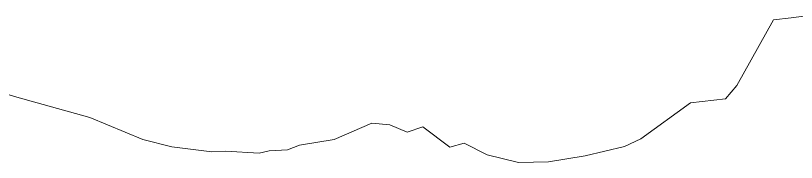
# Model space of a CAD drawing. Header units: metres. Extents: x -207 to 292, y -187 to 169.
# Drawn here: x 55.81 to 94.43, y 88.25 to 95.49 of the extents above; entities that cross this region are included whole.
import ezdxf

# ---------------------------------------------------------------- set-up
doc = ezdxf.new("R2010")
doc.units = ezdxf.units.M
doc.layers.add('C-TOPO-MAJR', color=7, linetype='Continuous', lineweight=35)
doc.layers.add('PR10-ARQ-PL-001-Emplazamiento-C-1_dwg', color=7, linetype='Continuous', lineweight=9, true_color=0x767676)

# ---------------------------------------------------------------- blocks, each defined once
blk = doc.blocks.new('PR10-ARQ-PL-001-Emplazamiento-C-1_dwg-674643-PLANTA EMPLAZAMIENTO ACTUALIZADO')
at = {"layer": 'C-TOPO-MAJR', "color": 1, "lineweight": 9, "true_color": 0xff0000, "flags": 128}
blk.add_lwpolyline([(52.901, 92.351), (55.86, 91.465), (59.475, 90.471), (62.092, 89.384), (63.533, 89.022), (65.514, 88.766), (66.183, 88.795), (67.849, 88.705), (68.356, 88.824), (69.249, 88.868), (69.852, 89.098), (71.564, 89.377), (73.422, 90.179), (74.313, 90.105), (75.171, 89.742), (75.947, 90.01), (77.292, 89.005), (77.997, 89.192), (79.126, 88.615), (80.675, 88.249), (82.169, 88.28), (83.983, 88.574), (85.92, 89.024), (86.73, 89.412), (89.191, 91.182), (90.924, 91.383), (91.49, 92.039), (93.303, 95.293), (94.169, 95.393), (95.036, 95.493)], dxfattribs=at)

msp = doc.modelspace()

# ---------------------------------------------------------------- linework, layer by layer
at = {"layer": 'C-TOPO-MAJR', "color": 1, "lineweight": 9, "true_color": 0xff0000, "flags": 128}
msp.add_lwpolyline([(52.901, 92.351), (55.86, 91.465), (59.475, 90.471), (62.092, 89.384), (63.533, 89.022), (65.514, 88.766), (66.183, 88.795), (67.849, 88.705), (68.356, 88.824), (69.249, 88.868), (69.852, 89.098), (71.564, 89.377), (73.422, 90.179), (74.313, 90.105), (75.171, 89.742), (75.947, 90.01), (77.292, 89.005), (77.997, 89.192), (79.126, 88.615), (80.675, 88.249), (82.169, 88.28), (83.983, 88.574), (85.92, 89.024), (86.73, 89.412), (89.191, 91.182), (90.924, 91.383), (91.49, 92.039), (93.303, 95.293), (94.169, 95.393), (95.036, 95.493)], dxfattribs=at)

# ---------------------------------------------------------------- block references
at = {"layer": 'PR10-ARQ-PL-001-Emplazamiento-C-1_dwg', "color": 7}
msp.add_blockref('PR10-ARQ-PL-001-Emplazamiento-C-1_dwg-674643-PLANTA EMPLAZAMIENTO ACTUALIZADO', (0, 0), dxfattribs=at)

doc.saveas('drawing.dxf')
